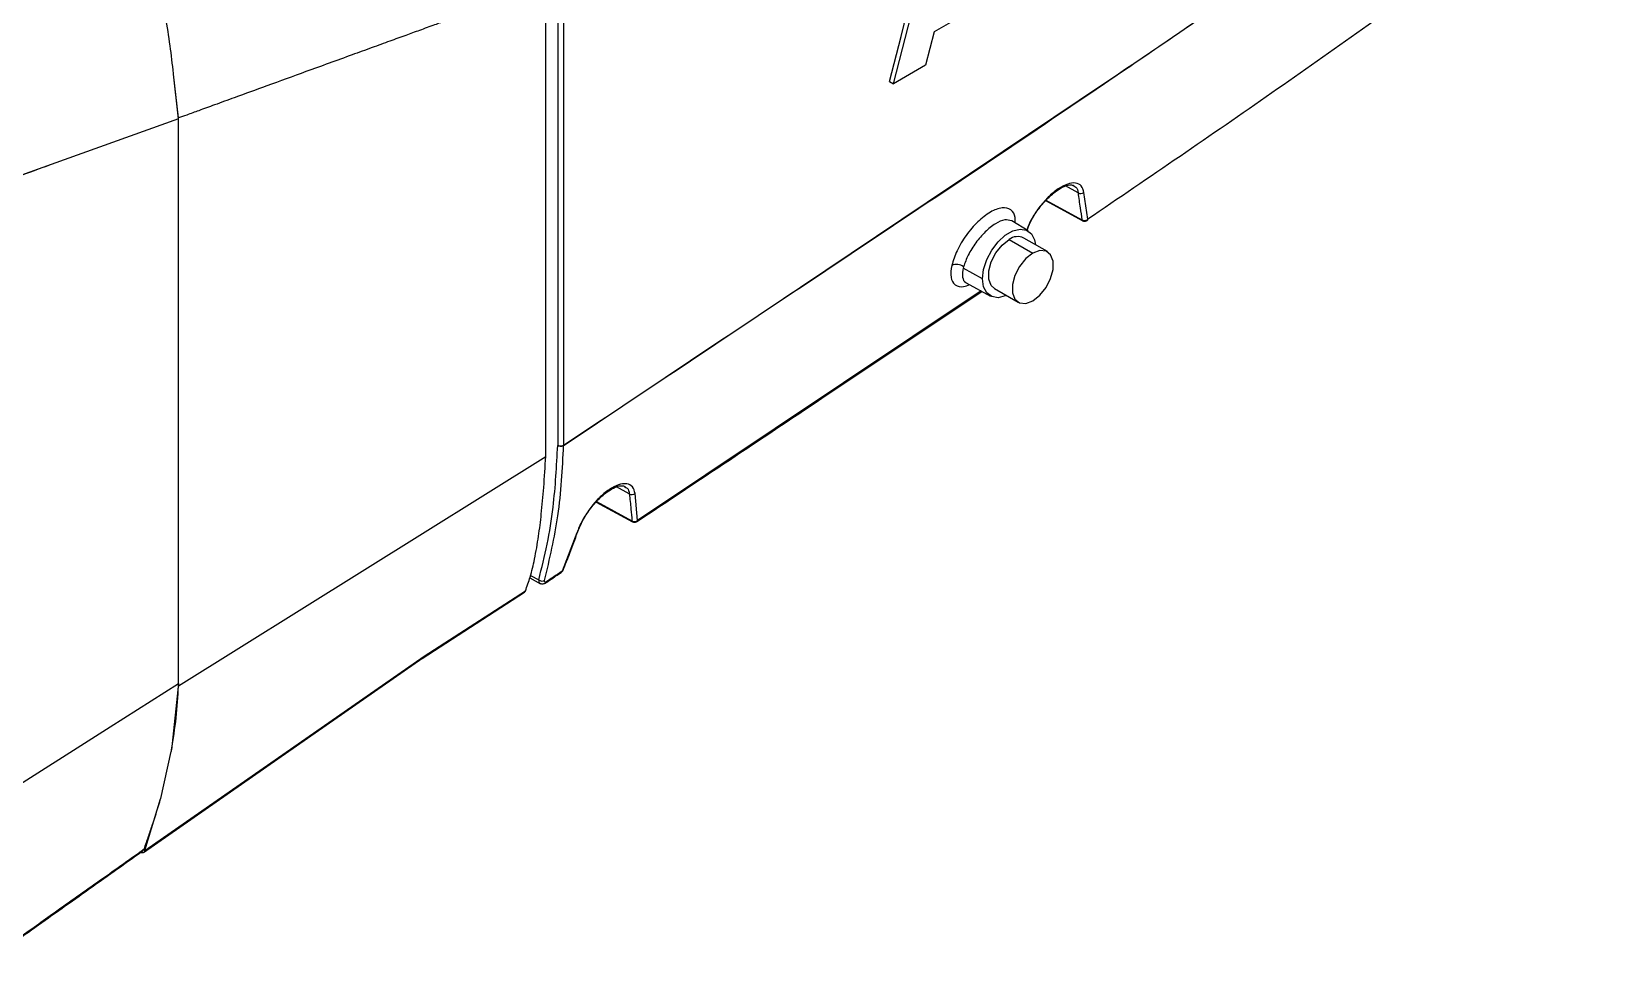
# Model space of a CAD drawing. Header units: millimetres. Extents: x 126 to 938, y 244 to 707.
# Drawn here: x 312.38 to 321.79, y 578.07 to 583.58 of the extents above; entities that cross this region are included whole.
import ezdxf

# ---------------------------------------------------------------- set-up
doc = ezdxf.new("R2010")
doc.units = ezdxf.units.MM

msp = doc.modelspace()

# ---------------------------------------------------------------- linework, layer by layer
at = {"color": 7, "linetype": 'Continuous', "lineweight": 25}
for p, q in [((315.5643, 583.9401), (315.5643, 581.104)), ((315.4573, 581.0372), (315.4573, 583.8679)), ((317.5398, 583.2677), (317.664, 583.7489)), ((317.8945, 583.6431), (317.7837, 583.5791)), ((317.7837, 583.5791), (317.732, 583.3786)), ((317.732, 583.3786), (317.5398, 583.2677)), ((313.2578, 583.0582), (313.2283, 583.3247)), ((313.2578, 583.0631), (313.2283, 583.3247)), ((317.5167, 583.2811), (317.5398, 583.2677)), ((313.2574, 583.0583), (312.4957, 582.7842)), ((313.2574, 579.6778), (313.2574, 583.0583)), ((313.2578, 583.0581), (313.2578, 583.0631)), ((313.2578, 579.6776), (313.2578, 583.0581)), ((318.6452, 582.6147), (318.57, 582.6562)), ((318.6148, 582.6582), (318.6183, 582.6563)), ((318.7033, 582.4566), (318.6797, 582.6173)), ((318.4509, 582.5682), (318.6733, 582.4476)), ((318.453, 582.5704), (318.6688, 582.4533)), ((318.3465, 582.3873), (318.2482, 582.4468)), ((318.6718, 582.4486), (318.6733, 582.4476)), ((318.2324, 582.3358), (318.3738, 582.2541)), ((318.4613, 582.2628), (318.3199, 582.3444)), ((317.9596, 582.1721), (317.9578, 582.165)), ((318.073, 582.1008), (317.9578, 582.165)), ((318.0653, 582.0275), (316.0073, 580.6531)), ((317.9756, 582.0767), (318.1211, 581.9968)), ((318.1449, 582.0413), (318.2863, 581.9597)), ((315.5288, 581.1036), (315.5288, 581.103)), ((313.2578, 579.6638), (315.4573, 581.0372)), ((315.9573, 580.8126), (315.8804, 580.8551)), ((315.9262, 580.8567), (315.9301, 580.8547)), ((316.0073, 580.6531), (315.9918, 580.8151)), ((315.7594, 580.764), (315.9776, 580.6456)), ((315.7615, 580.7661), (315.9731, 580.6513)), ((315.9762, 580.6466), (315.9776, 580.6456)), ((315.6427, 580.5787), (315.5546, 580.3491)), ((315.366, 580.3248), (315.415, 580.2984)), ((314.7163, 579.8271), (315.3298, 580.224)), ((314.729, 579.8406), (315.3351, 580.2318)), ((315.3618, 580.3097), (315.4266, 580.2749)), ((313.0565, 578.6775), (314.7289, 579.8406)), ((312.8476, 579.4176), (313.2574, 579.6778)), ((313.2578, 579.6776), (313.2156, 579.2793)), ((313.2578, 579.6638), (313.2578, 579.6776)), ((312.0455, 578.9077), (312.8476, 579.4176)), ((313.1509, 578.9889), (313.2142, 579.271)), ((313.0565, 578.6775), (313.1503, 578.9867))]:
    msp.add_line(p, q, dxfattribs=at)
at = {"color": 7, "linetype": 'Continuous', "lineweight": 25, "flags": 128}
for points in [[(315.5288, 583.9397), (315.5288, 582.3515), (315.5288, 581.1036)], [(317.5167, 583.2811), (317.5849, 583.5513), (317.6385, 583.7637)], [(312.4955, 582.7841), (312.3679, 582.7382), (312.2678, 582.7022)], [(318.073, 582.1008), (318.0794, 582.1564), (318.0983, 582.215), (318.128, 582.2717), (318.1662, 582.3221), (318.2097, 582.362), (318.2551, 582.3882), (318.2986, 582.3985), (318.3368, 582.3922), (318.3665, 582.3698), (318.3853, 582.333), (318.3909, 582.3034)], [(318.1449, 582.0413), (318.1252, 582.0595), (318.1105, 582.0977), (318.1105, 582.1473), (318.1252, 582.2024), (318.1528, 582.2564), (318.1901, 582.3027), (318.2324, 582.3358)], [(318.3738, 582.2541), (318.3315, 582.2211), (318.2943, 582.1748), (318.2666, 582.1208), (318.2519, 582.0657), (318.2519, 582.0161), (318.2666, 581.9779), (318.2943, 581.9558), (318.3315, 581.9525), (318.3738, 581.9683)], [(318.3738, 581.9683), (318.4161, 582.0014), (318.4534, 582.0477), (318.481, 582.1016), (318.4957, 582.1568), (318.4957, 582.2064), (318.481, 582.2445), (318.4534, 582.2666), (318.4161, 582.2699), (318.3738, 582.2541)], [(318.216, 582.0003), (318.2097, 581.9976), (318.1662, 581.9872), (318.128, 581.9935), (318.0983, 582.0159), (318.0794, 582.0527), (318.073, 582.1008)], [(315.4584, 580.281), (315.4593, 580.2815), (315.4593, 580.2816)], [(313.0468, 578.6653), (313.8518, 579.2254), (314.7215, 579.8304)], [(313.1503, 578.9867), (313.1506, 578.9878), (313.151, 578.9889)]]:
    msp.add_lwpolyline(points, dxfattribs=at)
at = {"color": 7, "linetype": 'Continuous', "lineweight": 25}
for centre, radius, start, end in [((318.6607, 582.6387), 0.0286, 237.21282, 311.50451), ((318.6789, 582.4566), 0.0106, 197.8418, 228.45349), ((318.2831, 582.2697), 0.0833, 63.79952, 127.51431), ((317.9177, 582.1188), 0.0678, 51.82834, 115.05156), ((315.5461, 581.1378), 0.0384, 243.16977, 298.23566), ((315.9729, 580.8366), 0.0286, 236.91437, 311.26391), ((315.9831, 580.6545), 0.0106, 197.7538, 228.95933), ((315.6396, 580.5874), 0.00916, 289.41846, 347.49459), ((315.4358, 580.3221), 0.0315, 228.66062, 297.12285), ((315.4538, 580.2892), 0.0095, 306.03098, 348.97955)]:
    msp.add_arc(centre, radius, start, end, dxfattribs=at)
for points, knots in [([(315.5643, 581.104), (316.1047, 581.4643), (317.1858, 582.185), (318.49, 583.0602), (319.4779, 583.7253), (319.9697, 584.0834), (320.3046, 584.2955), (320.4727, 584.3695), (320.6434, 584.3943), (320.8109, 584.441), (320.9767, 584.5263), (321.1506, 584.648), (321.3272, 584.8109), (321.4995, 585.0124), (321.6581, 585.241), (321.7461, 585.4077), (321.7907, 585.4923)], [0, 0, 0, 0, 0.252935, 0.505913, 0.611604, 0.716705, 0.742596, 0.765979, 0.787489, 0.80948, 0.833382, 0.859691, 0.891953, 0.926647, 0.962769, 1, 1, 1, 1]), ([(315.5643, 581.1028), (316.1045, 581.4634), (317.1851, 582.1846), (318.3336, 582.9499), (319.0045, 583.4063), (319.2048, 583.5428), (319.4046, 583.6792), (319.6038, 583.8157), (319.8022, 583.9528), (320.0003, 584.0886), (320.1877, 584.2263), (320.3681, 584.3243), (320.5342, 584.3818), (320.6885, 584.3984), (320.8391, 584.452), (320.9904, 584.532), (321.1551, 584.6489), (321.3279, 584.8081), (321.5007, 585.0101), (321.6597, 585.2392), (321.748, 585.4064), (321.7928, 585.4913)], [0, 0, 0, 0, 0.2528434, 0.5057268, 0.5372389, 0.568694, 0.6000864, 0.6314194, 0.6626991, 0.6939411, 0.7249549, 0.7531395, 0.7735431, 0.7928955, 0.8132606, 0.8352959, 0.8593657, 0.8916947, 0.9264666, 0.9626746, 1, 1, 1, 1]), ([(313.2277, 583.3291), (313.2212, 583.3848), (313.2079, 583.4978), (313.1824, 583.6658), (313.1474, 583.8359), (313.114, 583.9468), (313.0968, 584.004)], [0, 0, 0, 0, 0.244185, 0.495635, 0.740185, 1, 1, 1, 1]), ([(320.8887, 583.9782), (320.5289, 583.7219), (319.8059, 583.2069), (319.072, 582.7075), (318.7033, 582.4566)], [0, 0, 0, 0, 0.497607, 1, 1, 1, 1]), ([(315.4573, 583.8679), (315.4432, 583.8604), (315.4167, 583.8464), (315.3732, 583.8325), (315.3292, 583.8158), (315.2816, 583.7987), (315.2323, 583.7808), (315.1922, 583.7662), (315.16, 583.7546), (315.1346, 583.7453), (315.1056, 583.7348), (315.073, 583.723), (315.0367, 583.7098), (314.9968, 583.6953), (314.9533, 583.6795), (314.9074, 583.6628), (314.853, 583.643), (314.7841, 583.6179), (314.7034, 583.5886), (314.6141, 583.5561), (314.5194, 583.5217), (314.4124, 583.4828), (314.2449, 583.4219), (314.0346, 583.3455), (313.7994, 583.26), (313.6169, 583.1936), (313.4812, 583.1443), (313.3861, 583.1097), (313.3142, 583.0836), (313.274, 583.069), (313.2578, 583.0631)], [0, 0, 0, 0, 0.020419, 0.038292, 0.058367, 0.080691, 0.103071, 0.125506, 0.13538, 0.146902, 0.160075, 0.174897, 0.191368, 0.209489, 0.22926, 0.25068, 0.272078, 0.303392, 0.344623, 0.382054, 0.425061, 0.473647, 0.527811, 0.653405, 0.760241, 0.848317, 0.902065, 0.945262, 0.977906, 1, 1, 1, 1]), ([(313.2282, 583.3247), (313.2282, 583.3254), (313.228, 583.3269), (313.2278, 583.3284), (313.2278, 583.3291)], [0, 0, 0, 0, 0.500692, 1, 1, 1, 1]), ([(312.4955, 582.7841), (312.4131, 582.7544), (312.2907, 582.7103), (312.1681, 582.6664), (312.128, 582.652)], [0, 0, 0, 0, 0.672849, 1, 1, 1, 1]), ([(318.6797, 582.6173), (318.6763, 582.6315), (318.6699, 582.6586), (318.6273, 582.6791), (318.5769, 582.6684), (318.5213, 582.638), (318.4634, 582.5887), (318.4095, 582.526), (318.3653, 582.4605), (318.346, 582.4141), (318.3377, 582.3939)], [0, 0, 0, 0, 0.083016, 0.15747, 0.252472, 0.379068, 0.532798, 0.7016, 0.870394, 1, 1, 1, 1]), ([(318.3382, 582.388), (318.3452, 582.4057), (318.3589, 582.4401), (318.392, 582.4964), (318.4293, 582.5465), (318.4681, 582.5874), (318.5003, 582.6158), (318.5335, 582.6398), (318.5678, 582.6567), (318.5982, 582.6655), (318.6142, 582.6606), (318.6207, 582.6586)], [0, 0, 0, 0, 0.13711, 0.266736, 0.47093, 0.586668, 0.674024, 0.780741, 0.880604, 0.951905, 1, 1, 1, 1]), ([(318.6183, 582.6563), (318.6233, 582.6543), (318.6402, 582.6474), (318.6431, 582.6282), (318.6452, 582.6147)], [0, 0, 0, 0, 0.297204, 1, 1, 1, 1]), ([(318.6452, 582.6147), (318.6491, 582.5847), (318.6562, 582.5308), (318.6649, 582.4772), (318.6688, 582.4533)], [0, 0, 0, 0, 0.5553319, 1, 1, 1, 1]), ([(318.2667, 582.4357), (318.2682, 582.4463), (318.2722, 582.4742), (318.2473, 582.5206), (318.1825, 582.5296), (318.1135, 582.499), (318.0404, 582.4417), (317.9734, 582.3622), (317.9185, 582.2741), (317.8984, 582.2101), (317.889, 582.1802)], [0, 0, 0, 0, 0.052328, 0.136684, 0.22281, 0.342643, 0.497811, 0.67344, 0.847785, 1, 1, 1, 1]), ([(318.2481, 582.4466), (318.234, 582.45), (318.2003, 582.4582), (318.144, 582.4279), (318.086, 582.382), (318.0314, 582.3171), (317.9862, 582.2468), (317.968, 582.1958), (317.9596, 582.1721)], [0, 0, 0, 0, 0.098543, 0.2366079, 0.4191264, 0.6223385, 0.8244504, 1, 1, 1, 1]), ([(318.6688, 582.4533), (318.6717, 582.4519), (318.678, 582.4487), (318.6881, 582.4489), (318.6969, 582.4516), (318.7013, 582.455), (318.7033, 582.4566)], [0, 0, 0, 0, 0.260952, 0.559131, 0.79193, 1, 1, 1, 1]), ([(318.6719, 582.4487), (318.6721, 582.4485), (318.6738, 582.4473), (318.6778, 582.4461), (318.6837, 582.4453), (318.6899, 582.4459), (318.696, 582.448), (318.7002, 582.4502), (318.7019, 582.452), (318.702, 582.4522)], [0, 0, 0, 0, 0.020839, 0.194457, 0.379612, 0.573244, 0.770134, 0.97663, 1, 1, 1, 1]), ([(318.7033, 582.4566), (318.7029, 582.4546), (318.7021, 582.4507), (318.6979, 582.4475), (318.6953, 582.4476), (318.6946, 582.4477)], [0, 0, 0, 0, 0.440273, 0.848113, 1, 1, 1, 1]), ([(317.889, 582.1802), (317.8847, 582.1566), (317.8773, 582.1161), (317.9036, 582.0574), (317.9564, 582.048), (317.9834, 582.0608), (317.9948, 582.0662)], [0, 0, 0, 0, 0.337862, 0.578277, 0.821187, 1, 1, 1, 1]), ([(317.9578, 582.165), (317.9543, 582.1476), (317.9484, 582.118), (317.962, 582.0817), (317.9749, 582.0775), (317.9759, 582.0772)], [0, 0, 0, 0, 0.573377, 0.968931, 1, 1, 1, 1]), ([(316.0027, 580.6463), (316.372, 580.8924), (317.0612, 581.3515), (317.7497, 581.8117), (318.0693, 582.0253)], [0, 0, 0, 0, 0.535839, 1, 1, 1, 1]), ([(315.415, 580.2984), (315.4328, 580.3691), (315.4687, 580.5126), (315.5116, 580.7811), (315.5222, 580.9796), (315.5288, 581.103)], [0, 0, 0, 0, 0.268242, 0.544968, 1, 1, 1, 1]), ([(315.4502, 580.294), (315.4806, 580.4229), (315.5435, 580.6889), (315.5572, 580.962), (315.5643, 581.1028)], [0, 0, 0, 0, 0.484142, 1, 1, 1, 1]), ([(315.5288, 581.103), (315.5318, 581.1016), (315.5382, 581.0987), (315.5483, 581.0982), (315.5574, 581.0994), (315.5621, 581.1018), (315.5643, 581.1028)], [0, 0, 0, 0, 0.261757, 0.571708, 0.805793, 1, 1, 1, 1]), ([(315.5643, 581.104), (315.5643, 581.1038), (315.5643, 581.1034), (315.5643, 581.103), (315.5643, 581.1028)], [0, 0, 0, 0, 0.564384, 1, 1, 1, 1]), ([(315.3351, 580.2318), (315.3451, 580.2593), (315.3676, 580.3213), (315.393, 580.4311), (315.4146, 580.5572), (315.4321, 580.7003), (315.4467, 580.8598), (315.4536, 580.9749), (315.4573, 581.0372)], [0, 0, 0, 0, 0.1071421, 0.2420455, 0.4125696, 0.5766122, 0.7711894, 1, 1, 1, 1]), ([(315.9918, 580.8151), (315.9884, 580.8295), (315.982, 580.8569), (315.9388, 580.8779), (315.8876, 580.8677), (315.8312, 580.8372), (315.7732, 580.7875), (315.7194, 580.7239), (315.6737, 580.6537), (315.6527, 580.603), (315.6427, 580.5787)], [0, 0, 0, 0, 0.081002, 0.154672, 0.248065, 0.371426, 0.520742, 0.684873, 0.84944, 1, 1, 1, 1]), ([(315.6482, 580.5841), (315.6554, 580.6019), (315.6692, 580.6366), (315.7021, 580.6936), (315.7463, 580.7541), (315.7968, 580.8048), (315.8429, 580.8383), (315.8775, 580.8553), (315.9088, 580.8643), (315.9256, 580.8591), (315.9325, 580.8569)], [0, 0, 0, 0, 0.137228, 0.266746, 0.470435, 0.671708, 0.776719, 0.87615, 0.94922, 1, 1, 1, 1]), ([(315.9301, 580.8547), (315.9352, 580.8526), (315.9523, 580.8456), (315.9553, 580.8262), (315.9573, 580.8126)], [0, 0, 0, 0, 0.301474, 1, 1, 1, 1]), ([(315.9573, 580.8126), (315.9608, 580.7823), (315.9669, 580.7286), (315.9712, 580.6748), (315.9731, 580.6513)], [0, 0, 0, 0, 0.564687, 1, 1, 1, 1]), ([(315.9731, 580.6513), (315.976, 580.6497), (315.982, 580.6464), (315.9921, 580.6461), (316.0009, 580.6484), (316.0053, 580.6516), (316.0073, 580.6531)], [0, 0, 0, 0, 0.265296, 0.562532, 0.792901, 1, 1, 1, 1]), ([(315.9763, 580.6467), (315.9765, 580.6465), (315.9782, 580.6452), (315.9823, 580.644), (315.988, 580.6432), (315.9941, 580.6437), (315.9999, 580.6456), (316.004, 580.6476), (316.0057, 580.6493), (316.0059, 580.6496)], [0, 0, 0, 0, 0.026804, 0.202709, 0.38843, 0.579643, 0.771092, 0.967568, 1, 1, 1, 1]), ([(316.0024, 580.6467), (316.0018, 580.6462), (316.0009, 580.6454), (315.9997, 580.6456), (315.9994, 580.6456)], [0, 0, 0, 0, 0.6852817, 1, 1, 1, 1]), ([(316.0073, 580.6531), (316.0068, 580.6512), (316.006, 580.6483), (316.0034, 580.6471), (316.0024, 580.6467)], [0, 0, 0, 0, 0.650499, 1, 1, 1, 1]), ([(315.5604, 580.3557), (315.5744, 580.3899), (315.6051, 580.465), (315.6327, 580.5414), (315.6478, 580.5831)], [0, 0, 0, 0, 0.454184, 1, 1, 1, 1]), ([(315.4594, 580.2817), (315.4729, 580.2908), (315.503, 580.3111), (315.5332, 580.3314), (315.5499, 580.3426)], [0, 0, 0, 0, 0.446644, 1, 1, 1, 1]), ([(315.5546, 580.3491), (315.5375, 580.3376), (315.507, 580.317), (315.4765, 580.2965), (315.4631, 580.2874)], [0, 0, 0, 0, 0.5600478, 1, 1, 1, 1]), ([(315.5495, 580.3423), (315.5508, 580.3432), (315.5537, 580.3451), (315.5571, 580.3491), (315.5594, 580.3524), (315.5599, 580.3544), (315.56, 580.3546)], [0, 0, 0, 0, 0.296085, 0.620833, 0.958928, 1, 1, 1, 1]), ([(315.55, 580.3427), (315.5511, 580.3435), (315.5533, 580.345), (315.5541, 580.3477), (315.5546, 580.3491)], [0, 0, 0, 0, 0.469891, 1, 1, 1, 1]), ([(315.5546, 580.3491), (315.5566, 580.3502), (315.5595, 580.3518), (315.5598, 580.3549), (315.5598, 580.3559)], [0, 0, 0, 0, 0.68163, 1, 1, 1, 1]), ([(315.3351, 580.2318), (315.3337, 580.229), (315.3315, 580.2244), (315.327, 580.2224), (315.3253, 580.2217)], [0, 0, 0, 0, 0.622081, 1, 1, 1, 1]), ([(315.415, 580.2984), (315.4148, 580.2953), (315.4146, 580.2914), (315.4154, 580.2871), (315.4166, 580.2828), (315.4187, 580.2785), (315.4221, 580.2774), (315.4223, 580.2773)], [0, 0, 0, 0, 0.392937, 0.496814, 0.552495, 0.969472, 1, 1, 1, 1]), ([(315.4222, 580.2772), (315.4252, 580.276), (315.4312, 580.2735), (315.4411, 580.2737), (315.4507, 580.2764), (315.4565, 580.2798), (315.4593, 580.2816)], [0, 0, 0, 0, 0.242422, 0.490778, 0.744376, 1, 1, 1, 1]), ([(315.4631, 580.2874), (315.4608, 580.286), (315.4572, 580.2836), (315.4507, 580.2841), (315.449, 580.2892), (315.4497, 580.2923), (315.4502, 580.294)], [0, 0, 0, 0, 0.358975, 0.578734, 0.751004, 1, 1, 1, 1]), ([(314.7212, 579.8308), (314.7228, 579.8316), (314.7268, 579.8335), (314.7282, 579.8379), (314.729, 579.8406)], [0, 0, 0, 0, 0.388279, 1, 1, 1, 1]), ([(313.2156, 579.2793), (313.2259, 579.3437), (313.2463, 579.4711), (313.254, 579.6), (313.2578, 579.6638)], [0, 0, 0, 0, 0.504778, 1, 1, 1, 1]), ([(313.2142, 579.271), (313.2145, 579.2724), (313.2149, 579.2752), (313.2154, 579.2779), (313.2156, 579.2793)], [0, 0, 0, 0, 0.498969, 1, 1, 1, 1]), ([(313.0522, 578.6867), (313.0608, 578.712), (313.0776, 578.7612), (313.0953, 578.8131), (313.1205, 578.8874), (313.1358, 578.9384), (313.1503, 578.9867)], [0, 0, 0, 0, 0.2537683, 0.493648, 0.5212414, 1, 1, 1, 1]), ([(309.2088, 575.9833), (309.2207, 575.9915), (309.2611, 576.0193), (309.3305, 576.0672), (309.4177, 576.1274), (309.5064, 576.1888), (309.5969, 576.2515), (309.6925, 576.3179), (309.8455, 576.4244), (310.0412, 576.5614), (310.2622, 576.716), (310.4456, 576.8443), (310.5895, 576.9449), (310.7412, 577.0491), (310.9114, 577.1695), (311.1118, 577.3109), (311.3038, 577.4475), (311.4795, 577.5727), (311.6499, 577.694), (311.7994, 577.8008), (311.9352, 577.8963), (312.049, 577.9767), (312.1639, 578.0578), (312.2777, 578.1382), (312.3913, 578.2186), (312.5563, 578.3354), (312.7763, 578.4912), (312.9594, 578.6209), (313.0522, 578.6867)], [0, 0, 0, 0, 0.009205, 0.031313, 0.053855, 0.076832, 0.10024, 0.124083, 0.15119, 0.219239, 0.276599, 0.323351, 0.36217, 0.388683, 0.440842, 0.495232, 0.545344, 0.591239, 0.632966, 0.678883, 0.70851, 0.738976, 0.767857, 0.798297, 0.827917, 0.856722, 0.927361, 1, 1, 1, 1]), ([(309.2091, 575.965), (309.2446, 575.9895), (309.3563, 576.0667), (309.5407, 576.1949), (309.7754, 576.3585), (309.9988, 576.5154), (310.2024, 576.6585), (310.363, 576.7715), (310.4841, 576.8567), (310.573, 576.9192), (310.6353, 576.9629), (310.6962, 577.0052), (310.7715, 577.0583), (310.8655, 577.1249), (310.9764, 577.2036), (311.0981, 577.2903), (311.2427, 577.3937), (311.4074, 577.5118), (311.5983, 577.6487), (311.8213, 577.809), (312.0856, 577.9954), (312.3853, 578.2082), (312.7079, 578.4371), (312.9296, 578.5946), (313.0427, 578.6749)], [0, 0, 0, 0, 0.027586, 0.086739, 0.143547, 0.210364, 0.261185, 0.302592, 0.335828, 0.355842, 0.371976, 0.384505, 0.403213, 0.430845, 0.458145, 0.490104, 0.526357, 0.57173, 0.619596, 0.676489, 0.74721, 0.826247, 0.91137, 1, 1, 1, 1]), ([(313.0565, 578.6775), (313.0549, 578.6739), (313.0522, 578.668), (313.0434, 578.6632), (313.0336, 578.6631), (313.0272, 578.666), (313.0238, 578.6675)], [0, 0, 0, 0, 0.293536, 0.470625, 0.724094, 1, 1, 1, 1]), ([(313.0522, 578.6867), (313.0509, 578.6836), (313.0489, 578.6786), (313.0441, 578.6762), (313.0424, 578.6753)], [0, 0, 0, 0, 0.624102, 1, 1, 1, 1])]:
    msp.add_open_spline(points, degree=3, knots=knots, dxfattribs=at)

doc.saveas('drawing.dxf')
